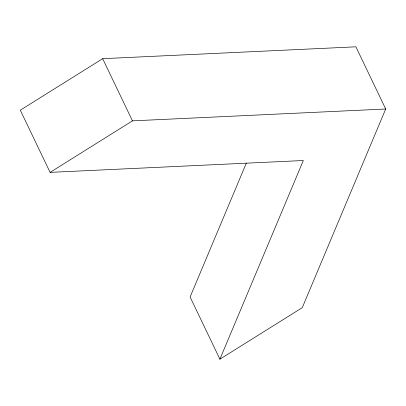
<?xml version="1.0" encoding="UTF-8"?>
<svg xmlns="http://www.w3.org/2000/svg" width="406" height="406" viewBox="0 0 406 406"><rect width="100%" height="100%" fill="white"/><g stroke="black" fill="none" stroke-linecap="round" stroke-linejoin="round"><path stroke-width="0.61" d="M246.3 163.187L190.104 296.994L219.9 359.178L302.267 307.672L385.7 109.006L355.905 46.822L102.667 58.677L20.3 110.183L50.095 172.367L303.333 160.512L219.9 359.178M50.095 172.367L132.463 120.861L385.7 109.006M102.667 58.677L132.463 120.861"/></g></svg>
